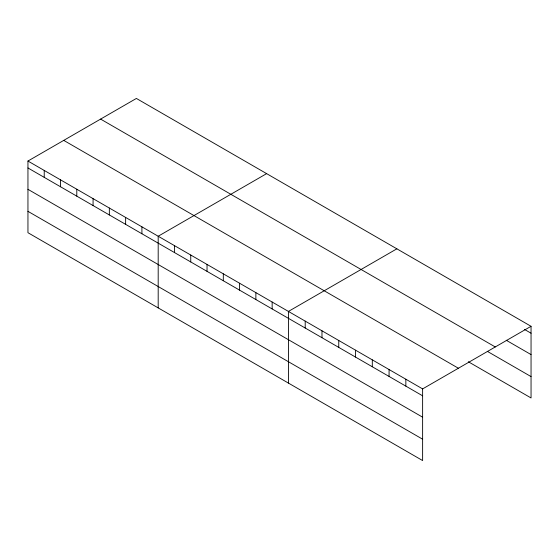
<?xml version="1.0" encoding="UTF-8"?>
<svg xmlns="http://www.w3.org/2000/svg" width="559" height="559" viewBox="0 0 559 559"><rect width="100%" height="100%" fill="white"/><g stroke="black" fill="none" stroke-linecap="round" stroke-linejoin="round"><path stroke-width="0.84" d="M27.95 161.041L422.618 388.903L422.618 460.56L27.95 232.705L27.95 161.041L136.382 98.44L531.05 326.295L531.05 397.959L468.33 361.75M266.622 173.632L158.19 236.233L158.19 307.897M396.862 248.825L288.43 311.426L288.43 383.09M422.618 388.903L531.05 326.295M524.489 329.426L531.05 333.213M506.251 340.263L531.05 354.581M100.599 119.095L495.267 346.957M487.294 351.332L531.05 376.591M63.733 140.379L458.401 368.241M27.95 167.959L422.618 395.814M27.95 189.326L422.618 417.182M27.95 211.337L422.618 439.199M405.848 379.219L405.848 386.136M389.071 369.534L389.071 376.452M372.301 359.849L372.301 366.767M355.524 350.165L355.524 357.082M338.754 340.48L338.754 347.398M321.977 330.795L321.977 337.713M305.207 321.111L305.207 328.028M272.149 302.028L272.149 308.945M255.868 292.63L255.868 299.547M239.587 283.231L239.587 290.149M223.314 273.833L223.314 280.751M207.033 264.435L207.033 271.346M190.752 255.03L190.752 261.947M174.471 245.632L174.471 252.549M141.909 226.835L141.909 233.753M125.628 217.437L125.628 224.355M109.347 208.039L109.347 214.956M93.073 198.641L93.073 205.551M76.793 189.235L76.793 196.153M60.512 179.837L60.512 186.755M44.231 170.439L44.231 177.357"/></g></svg>
